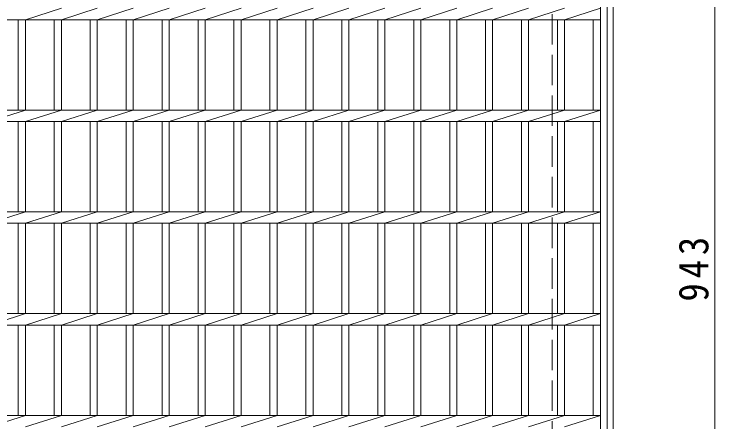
# Model space of a CAD drawing. Units: millimetres at full size, sheet at 1:10; details may follow other scales. Extents: x -1583 to 1722, y -1939 to 1679.
# Drawn here: x -865 to -177, y 820 to 1221 of the extents above; entities that cross this region are included whole.
import ezdxf

# ---------------------------------------------------------------- set-up
doc = ezdxf.new("R2010")
doc.units = ezdxf.units.MM
doc.header["$LTSCALE"] = 10
doc.linetypes.add('DASHED3', pattern=[4, 3, -1])
for name, color, linetype, lineweight in [('C-1', 2, 'Continuous', 9), ('C-2', 3, 'Continuous', 9), ('C-4', 7, 'Continuous', 9)]:
    doc.layers.add(name, color=color, linetype=linetype, lineweight=lineweight)
doc.styles.add('ＭＳ ゴシック', font='')
doc.styles.get('ＭＳ ゴシック').set_extended_font_data('MS Gothic')

msp = doc.modelspace()

# ---------------------------------------------------------------- linework, layer by layer
at = {"layer": 'C-1'}
for p, q in [((-277.07, 461.31), (-277.07, 1481.31)), ((-283.07, 467.31), (-283.07, 1475.31))]:
    msp.add_line(p, q, dxfattribs=at)
at = {"layer": 'C-1', "linetype": 'DASHED3'}
msp.add_line((-337.07, 1421.31), (-337.07, 521.31), dxfattribs=at)
at = {"layer": 'C-2'}
for p, q in [((-289.57, 1471.31), (-289.57, 471.31)), ((-854.17, 1215.66), (-818.87, 1226.96)), ((-818.87, 1215.66), (-783.57, 1226.96)), ((-783.57, 1215.66), (-748.27, 1226.96)), ((-748.27, 1215.66), (-712.97, 1226.96)), ((-712.97, 1215.66), (-677.67, 1226.96)), ((-677.67, 1215.66), (-642.37, 1226.96)), ((-642.37, 1215.66), (-607.07, 1226.96)), ((-607.07, 1215.66), (-571.77, 1226.96)), ((-571.77, 1215.66), (-536.47, 1226.96)), ((-536.47, 1215.66), (-501.17, 1226.96)), ((-501.17, 1215.66), (-465.87, 1226.96)), ((-465.87, 1215.66), (-430.57, 1226.96)), ((-430.57, 1215.66), (-395.37, 1226.96)), ((-395.37, 1215.66), (-360.07, 1226.96)), ((-360.07, 1215.66), (-324.77, 1226.96)), ((-324.77, 1215.66), (-289.57, 1226.96)), ((-1284.57, 1215.66), (-289.57, 1215.66)), ((-861.17, 1126.96), (-861.17, 1215.66)), ((-854.17, 1126.96), (-854.17, 1215.66)), ((-825.87, 1126.96), (-825.87, 1215.66)), ((-818.87, 1126.96), (-818.87, 1215.66)), ((-790.57, 1126.96), (-790.57, 1215.66)), ((-783.57, 1126.96), (-783.57, 1215.66)), ((-755.27, 1126.96), (-755.27, 1215.66)), ((-748.27, 1126.96), (-748.27, 1215.66)), ((-719.97, 1126.96), (-719.97, 1215.66)), ((-712.97, 1126.96), (-712.97, 1215.66)), ((-684.67, 1126.96), (-684.67, 1215.66)), ((-677.67, 1126.96), (-677.67, 1215.66)), ((-649.37, 1126.96), (-649.37, 1215.66)), ((-642.37, 1126.96), (-642.37, 1215.66)), ((-614.07, 1126.96), (-614.07, 1215.66)), ((-607.07, 1126.96), (-607.07, 1215.66)), ((-578.77, 1126.96), (-578.77, 1215.66)), ((-571.77, 1126.96), (-571.77, 1215.66)), ((-543.47, 1126.96), (-543.47, 1215.66)), ((-536.47, 1126.96), (-536.47, 1215.66)), ((-508.17, 1126.96), (-508.17, 1215.66)), ((-501.17, 1126.96), (-501.17, 1215.66)), ((-472.87, 1126.96), (-472.87, 1215.66)), ((-465.87, 1126.96), (-465.87, 1215.66)), ((-437.57, 1126.96), (-437.57, 1215.66)), ((-430.57, 1126.96), (-430.57, 1215.66)), ((-402.37, 1126.96), (-402.37, 1215.66)), ((-395.37, 1126.96), (-395.37, 1215.66)), ((-367.07, 1126.96), (-367.07, 1215.66)), ((-360.07, 1126.96), (-360.07, 1215.66)), ((-331.77, 1126.96), (-331.77, 1215.66)), ((-324.77, 1126.96), (-324.77, 1215.66)), ((-296.57, 1126.96), (-296.57, 1215.66)), ((-1284.57, 1126.96), (-289.57, 1126.96)), ((-889.47, 1115.66), (-854.17, 1126.96)), ((-854.17, 1115.66), (-818.87, 1126.96)), ((-818.87, 1115.66), (-783.57, 1126.96)), ((-783.57, 1115.66), (-748.27, 1126.96)), ((-748.27, 1115.66), (-712.97, 1126.96)), ((-712.97, 1115.66), (-677.67, 1126.96)), ((-677.67, 1115.66), (-642.37, 1126.96)), ((-642.37, 1115.66), (-607.07, 1126.96)), ((-607.07, 1115.66), (-571.77, 1126.96)), ((-571.77, 1115.66), (-536.47, 1126.96)), ((-536.47, 1115.66), (-501.17, 1126.96)), ((-501.17, 1115.66), (-465.87, 1126.96)), ((-465.87, 1115.66), (-430.57, 1126.96)), ((-430.57, 1115.66), (-395.37, 1126.96)), ((-395.37, 1115.66), (-360.07, 1126.96)), ((-360.07, 1115.66), (-324.77, 1126.96)), ((-324.77, 1115.66), (-289.57, 1126.96)), ((-1284.57, 1115.66), (-289.57, 1115.66)), ((-861.17, 1026.96), (-861.17, 1115.66)), ((-854.17, 1026.96), (-854.17, 1115.66)), ((-825.87, 1026.96), (-825.87, 1115.66)), ((-818.87, 1026.96), (-818.87, 1115.66)), ((-790.57, 1026.96), (-790.57, 1115.66)), ((-783.57, 1026.96), (-783.57, 1115.66)), ((-755.27, 1026.96), (-755.27, 1115.66)), ((-748.27, 1026.96), (-748.27, 1115.66)), ((-719.97, 1026.96), (-719.97, 1115.66)), ((-712.97, 1026.96), (-712.97, 1115.66)), ((-684.67, 1026.96), (-684.67, 1115.66)), ((-677.67, 1026.96), (-677.67, 1115.66)), ((-649.37, 1026.96), (-649.37, 1115.66)), ((-642.37, 1026.96), (-642.37, 1115.66)), ((-614.07, 1026.96), (-614.07, 1115.66)), ((-607.07, 1026.96), (-607.07, 1115.66)), ((-578.77, 1026.96), (-578.77, 1115.66)), ((-571.77, 1026.96), (-571.77, 1115.66)), ((-543.47, 1026.96), (-543.47, 1115.66)), ((-536.47, 1026.96), (-536.47, 1115.66)), ((-508.17, 1026.96), (-508.17, 1115.66)), ((-501.17, 1026.96), (-501.17, 1115.66)), ((-472.87, 1026.96), (-472.87, 1115.66)), ((-465.87, 1026.96), (-465.87, 1115.66)), ((-437.57, 1026.96), (-437.57, 1115.66)), ((-430.57, 1026.96), (-430.57, 1115.66)), ((-402.37, 1026.96), (-402.37, 1115.66)), ((-395.37, 1026.96), (-395.37, 1115.66)), ((-367.07, 1026.96), (-367.07, 1115.66)), ((-360.07, 1026.96), (-360.07, 1115.66)), ((-331.77, 1026.96), (-331.77, 1115.66)), ((-324.77, 1026.96), (-324.77, 1115.66)), ((-296.57, 1026.96), (-296.57, 1115.66)), ((-1284.57, 1026.96), (-289.57, 1026.96)), ((-889.47, 1015.66), (-854.17, 1026.96)), ((-854.17, 1015.66), (-818.87, 1026.96)), ((-818.87, 1015.66), (-783.57, 1026.96)), ((-783.57, 1015.66), (-748.27, 1026.96)), ((-748.27, 1015.66), (-712.97, 1026.96)), ((-712.97, 1015.66), (-677.67, 1026.96)), ((-677.67, 1015.66), (-642.37, 1026.96)), ((-642.37, 1015.66), (-607.07, 1026.96)), ((-607.07, 1015.66), (-571.77, 1026.96)), ((-571.77, 1015.66), (-536.47, 1026.96)), ((-536.47, 1015.66), (-501.17, 1026.96)), ((-501.17, 1015.66), (-465.87, 1026.96)), ((-465.87, 1015.66), (-430.57, 1026.96)), ((-430.57, 1015.66), (-395.37, 1026.96)), ((-395.37, 1015.66), (-360.07, 1026.96)), ((-360.07, 1015.66), (-324.77, 1026.96)), ((-324.77, 1015.66), (-289.57, 1026.96)), ((-1284.57, 1015.66), (-289.57, 1015.66)), ((-861.17, 926.96), (-861.17, 1015.66)), ((-854.17, 926.96), (-854.17, 1015.66)), ((-825.87, 926.96), (-825.87, 1015.66)), ((-818.87, 926.96), (-818.87, 1015.66)), ((-790.57, 926.96), (-790.57, 1015.66)), ((-783.57, 926.96), (-783.57, 1015.66)), ((-755.27, 926.96), (-755.27, 1015.66)), ((-748.27, 926.96), (-748.27, 1015.66)), ((-719.97, 926.96), (-719.97, 1015.66)), ((-712.97, 926.96), (-712.97, 1015.66)), ((-684.67, 926.96), (-684.67, 1015.66)), ((-677.67, 926.96), (-677.67, 1015.66)), ((-649.37, 926.96), (-649.37, 1015.66)), ((-642.37, 926.96), (-642.37, 1015.66)), ((-614.07, 926.96), (-614.07, 1015.66)), ((-607.07, 926.96), (-607.07, 1015.66)), ((-578.77, 926.96), (-578.77, 1015.66)), ((-571.77, 926.96), (-571.77, 1015.66)), ((-543.47, 926.96), (-543.47, 1015.66)), ((-536.47, 926.96), (-536.47, 1015.66)), ((-508.17, 926.96), (-508.17, 1015.66)), ((-501.17, 926.96), (-501.17, 1015.66)), ((-472.87, 926.96), (-472.87, 1015.66)), ((-465.87, 926.96), (-465.87, 1015.66)), ((-437.57, 926.96), (-437.57, 1015.66)), ((-430.57, 926.96), (-430.57, 1015.66)), ((-402.37, 926.96), (-402.37, 1015.66)), ((-395.37, 926.96), (-395.37, 1015.66)), ((-367.07, 926.96), (-367.07, 1015.66)), ((-360.07, 926.96), (-360.07, 1015.66)), ((-331.77, 926.96), (-331.77, 1015.66)), ((-324.77, 926.96), (-324.77, 1015.66)), ((-296.57, 926.96), (-296.57, 1015.66)), ((-1284.57, 926.96), (-289.57, 926.96)), ((-889.47, 915.66), (-854.17, 926.96)), ((-854.17, 915.66), (-818.87, 926.96)), ((-818.87, 915.66), (-783.57, 926.96)), ((-783.57, 915.66), (-748.27, 926.96)), ((-748.27, 915.66), (-712.97, 926.96)), ((-712.97, 915.66), (-677.67, 926.96)), ((-677.67, 915.66), (-642.37, 926.96)), ((-642.37, 915.66), (-607.07, 926.96)), ((-607.07, 915.66), (-571.77, 926.96)), ((-571.77, 915.66), (-536.47, 926.96)), ((-536.47, 915.66), (-501.17, 926.96)), ((-501.17, 915.66), (-465.87, 926.96)), ((-465.87, 915.66), (-430.57, 926.96)), ((-430.57, 915.66), (-395.37, 926.96)), ((-395.37, 915.66), (-360.07, 926.96)), ((-360.07, 915.66), (-324.77, 926.96)), ((-324.77, 915.66), (-289.57, 926.96)), ((-1284.57, 915.66), (-289.57, 915.66)), ((-861.17, 826.96), (-861.17, 915.66)), ((-854.17, 826.96), (-854.17, 915.66)), ((-825.87, 826.96), (-825.87, 915.66)), ((-818.87, 826.96), (-818.87, 915.66)), ((-790.57, 826.96), (-790.57, 915.66)), ((-783.57, 826.96), (-783.57, 915.66)), ((-755.27, 826.96), (-755.27, 915.66)), ((-748.27, 826.96), (-748.27, 915.66)), ((-719.97, 826.96), (-719.97, 915.66)), ((-712.97, 826.96), (-712.97, 915.66)), ((-684.67, 826.96), (-684.67, 915.66)), ((-677.67, 826.96), (-677.67, 915.66)), ((-649.37, 826.96), (-649.37, 915.66)), ((-642.37, 826.96), (-642.37, 915.66)), ((-614.07, 826.96), (-614.07, 915.66)), ((-607.07, 826.96), (-607.07, 915.66)), ((-578.77, 826.96), (-578.77, 915.66)), ((-571.77, 826.96), (-571.77, 915.66)), ((-543.47, 826.96), (-543.47, 915.66)), ((-536.47, 826.96), (-536.47, 915.66)), ((-508.17, 826.96), (-508.17, 915.66)), ((-501.17, 826.96), (-501.17, 915.66)), ((-472.87, 826.96), (-472.87, 915.66)), ((-465.87, 826.96), (-465.87, 915.66)), ((-437.57, 826.96), (-437.57, 915.66)), ((-430.57, 826.96), (-430.57, 915.66)), ((-402.37, 826.96), (-402.37, 915.66)), ((-395.37, 826.96), (-395.37, 915.66)), ((-367.07, 826.96), (-367.07, 915.66)), ((-360.07, 826.96), (-360.07, 915.66)), ((-331.77, 826.96), (-331.77, 915.66)), ((-324.77, 826.96), (-324.77, 915.66)), ((-296.57, 826.96), (-296.57, 915.66)), ((-1284.57, 826.96), (-289.57, 826.96)), ((-889.47, 815.66), (-854.17, 826.96)), ((-854.17, 815.66), (-818.87, 826.96)), ((-818.87, 815.66), (-783.57, 826.96)), ((-783.57, 815.66), (-748.27, 826.96)), ((-748.27, 815.66), (-712.97, 826.96)), ((-712.97, 815.66), (-677.67, 826.96)), ((-677.67, 815.66), (-642.37, 826.96)), ((-642.37, 815.66), (-607.07, 826.96)), ((-607.07, 815.66), (-571.77, 826.96)), ((-571.77, 815.66), (-536.47, 826.96)), ((-536.47, 815.66), (-501.17, 826.96)), ((-501.17, 815.66), (-465.87, 826.96)), ((-465.87, 815.66), (-430.57, 826.96)), ((-430.57, 815.66), (-395.37, 826.96)), ((-395.37, 815.66), (-360.07, 826.96)), ((-360.07, 815.66), (-324.77, 826.96)), ((-324.77, 815.66), (-289.57, 826.96))]:
    msp.add_line(p, q, dxfattribs=at)
at = {"layer": 'C-4'}
msp.add_line((-177.07, 1442.81), (-177.07, 499.81), dxfattribs=at)

# ---------------------------------------------------------------- texts
at = {"layer": 'C-4', "color": 2, "insert": (-183.07, 938.81), "char_height": 29.33, "attachment_point": 7, "rotation": 90, "style": 'ＭＳ ゴシック'}
msp.add_mtext('\\T1.27;\\W0.9;943', dxfattribs=at)

doc.saveas('drawing.dxf')
